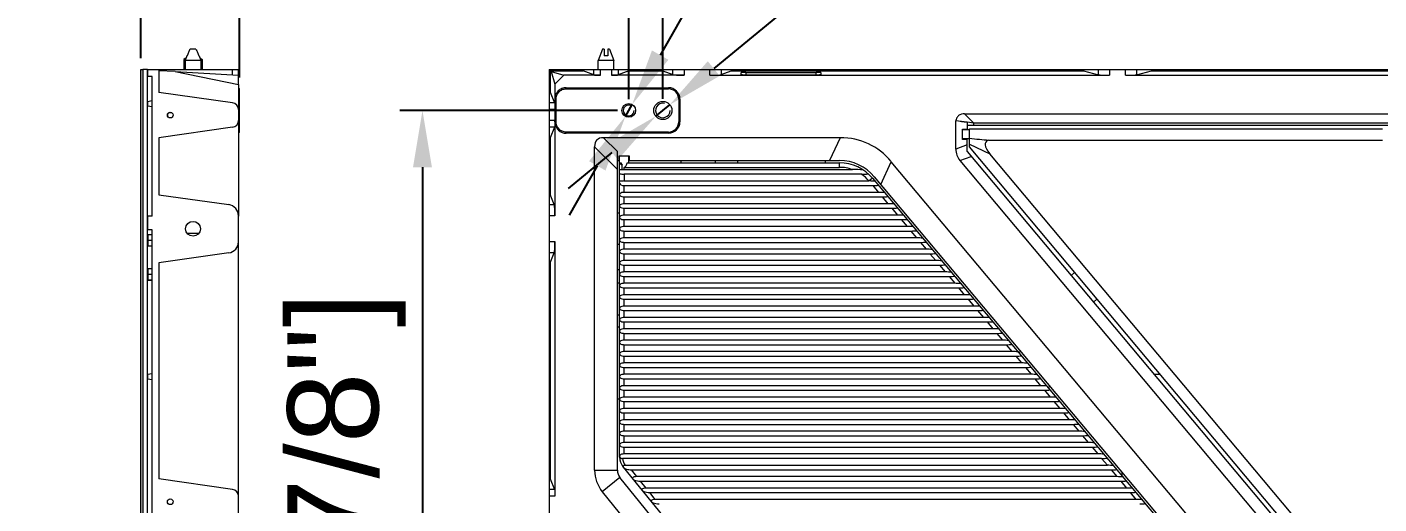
# Model space of a CAD drawing. Header units: millimetres. Extents: x 2185 to 26698, y 9658 to 17427.
# Drawn here: x 3964 to 4559, y 10947 to 11156 of the extents above; entities that cross this region are included whole.
import ezdxf

# ---------------------------------------------------------------- set-up
doc = ezdxf.new("R2010")
doc.units = ezdxf.units.MM
doc.linetypes.add('SLD-实线', pattern=[0])
doc.layers.add('文字层', color=8, linetype='SLD-实线', lineweight=15)
doc.styles.get("Standard").update_dxf_attribs({"font": 'arial.ttf'})
doc.dimstyles.new('我的A-GB-50', dxfattribs={"dimscale": 0.5, "dimtxt": 80, "dimasz": 50, "dimexe": 20, "dimexo": 10, "dimgap": 15, "dimtad": 1, "dimdec": 1, "dimzin": 9, "dimdsep": 46, "dimtxsty": 'Standard', "dimcen": 2.5, "dimadec": 0, "dimazin": 0, "dimtfac": 1, "dimtdec": 1, "dimtmove": 0, "dimatfit": 3, "dimfxl": 2, "dimarcsym": 0})

# ---------------------------------------------------------------- blocks, each defined once
blk = doc.blocks.new('76128193')
at = {"color": 7, "linetype": 'Continuous'}
for p, q in [((-3996.93, 2590.93), (-3998.93, 2585.93)), ((-3996.18, 2590.93), (-3996.93, 2590.93)), ((-3996.18, 2590.93), (-3996.18, 2587.93)), ((-3994.68, 2587.93), (-3996.18, 2587.93)), ((-3994.68, 2590.93), (-3994.68, 2587.93)), ((-3993.93, 2590.93), (-3994.68, 2590.93)), ((-3993.93, 2590.93), (-3991.93, 2585.93)), ((-4020.43, 2581.93), (-4020.43, 2041.93)), ((-4020.43, 2581.93), (-3060.43, 2581.93)), ((-4019.93, 2581.43), (-4019.93, 2571.93)), ((-4019.53, 2581.02), (-4019.93, 2581.43)), ((-4019.93, 2581.43), (-4005.43, 2581.43)), ((-4019.53, 2581.02), (-4017.93, 2575.43)), ((-4019.53, 2581.02), (-4013.93, 2579.43)), ((-4005.43, 2581.93), (-4005.43, 2581.43)), ((-4000.8, 2579.58), (-4005.43, 2581.43)), ((-4000.8, 2579.58), (-4000.8, 2581.93)), ((-3998.93, 2581.93), (-3998.93, 2585.93)), ((-3991.93, 2585.93), (-3998.93, 2585.93)), ((-3997.83, 2579.43), (-3997.83, 2581.93)), ((-3993.03, 2581.93), (-3993.03, 2579.43)), ((-3991.93, 2581.93), (-3991.93, 2585.93)), ((-3990.07, 2581.93), (-3990.07, 2579.58)), ((-3985.43, 2581.43), (-3990.07, 2579.58)), ((-3985.43, 2581.93), (-3985.43, 2581.43)), ((-3985.43, 2581.43), (-3970.43, 2581.43)), ((-3970.43, 2581.93), (-3970.43, 2581.43)), ((-3970.43, 2581.43), (-3966.05, 2579.68)), ((-3966.05, 2579.68), (-3966.05, 2581.93)), ((-3961.1, 2581.93), (-3961.1, 2579.43)), ((-3949.77, 2579.43), (-3949.77, 2581.93)), ((-3944.82, 2581.93), (-3944.82, 2579.68)), ((-3944.82, 2579.68), (-3940.43, 2581.43)), ((-3940.43, 2581.93), (-3940.43, 2581.43)), ((-3940.43, 2581.43), (-3785.43, 2581.43)), ((-3785.43, 2581.93), (-3785.43, 2581.43)), ((-3785.43, 2581.43), (-3778.78, 2579.66)), ((-3778.78, 2579.66), (-3778.78, 2581.93)), ((-3773.89, 2581.93), (-3773.89, 2579.43)), ((-3766.98, 2579.43), (-3766.98, 2581.93)), ((-3762.09, 2581.93), (-3762.09, 2579.66)), ((-3762.09, 2579.66), (-3755.43, 2581.43)), ((-3755.43, 2581.93), (-3755.43, 2581.43)), ((-3755.43, 2581.43), (-3555.43, 2581.43)), ((-4013.93, 2579.43), (-4017.93, 2575.43)), ((-4017.93, 2575.43), (-4017.93, 2568.98)), ((-3997.83, 2579.43), (-4013.93, 2579.43)), ((-3961.1, 2579.43), (-3993.03, 2579.43)), ((-3949.77, 2579.43), (-3773.89, 2579.43)), ((-3935.93, 2579.77), (-3935.93, 2580.57)), ((-3933.93, 2580.69), (-3933.93, 2579.66)), ((-3933.93, 2580.69), (-3902.93, 2580.69)), ((-3933.93, 2579.66), (-3902.93, 2579.66)), ((-3902.93, 2579.66), (-3902.93, 2580.69)), ((-3900.93, 2580.57), (-3900.93, 2579.77)), ((-3766.98, 2579.43), (-3543.89, 2579.43)), ((-4020.43, 2571.93), (-4019.93, 2571.93)), ((-4019.93, 2571.93), (-4018.08, 2567.3)), ((-4012.92, 2573.93), (-4012.92, 2573.43)), ((-4012.92, 2573.93), (-3967.93, 2573.93)), ((-4012.92, 2573.43), (-3967.93, 2573.43)), ((-3967.93, 2573.43), (-3967.93, 2573.93)), ((-4018.08, 2567.3), (-4020.43, 2567.3)), ((-4017.96, 2564.33), (-4020.43, 2564.33)), ((-4017.96, 2564.33), (-4017.95, 2559.53)), ((-4017.93, 2568.98), (-4017.93, 2564.33)), ((-4017.43, 2558.93), (-4017.43, 2568.93)), ((-3963.43, 2568.93), (-3963.43, 2558.93)), ((-3962.93, 2568.93), (-3963.43, 2568.93)), ((-3962.93, 2568.93), (-3962.93, 2558.93)), ((-4017.95, 2559.53), (-4020.43, 2559.53)), ((-4017.93, 2558.89), (-4017.94, 2559.53)), ((-4017.93, 2558.89), (-4017.93, 2558.42)), ((-4017.93, 2558.42), (-4017.93, 2517.55)), ((-3963.43, 2558.93), (-3962.93, 2558.93)), ((-3841.59, 2546.97), (-3841.59, 2559.33)), ((-3836.58, 2558.75), (-3841.54, 2559.33)), ((-3833.65, 2558.41), (-3837.67, 2562.43)), ((-3837.67, 2562.43), (-3651.21, 2562.43)), ((-3836.59, 2558.66), (-3836.59, 2555.68)), ((-3836.59, 2557.43), (-3651.21, 2557.43)), ((-3833.65, 2558.41), (-3836.58, 2558.75)), ((-3833.65, 2557.43), (-3833.65, 2558.41)), ((-3651.21, 2558.41), (-3833.65, 2558.41)), ((-4018.08, 2556.56), (-4020.43, 2556.56)), ((-4020.43, 2551.93), (-4019.93, 2551.93)), ((-4018.08, 2556.56), (-4019.93, 2551.93)), ((-4019.93, 2551.93), (-4019.93, 2526.93)), ((-4012.92, 2554.43), (-4012.92, 2553.93)), ((-3967.93, 2554.43), (-4012.92, 2554.43)), ((-3967.93, 2553.93), (-4012.92, 2553.93)), ((-3990.43, 2545.85), (-3996.51, 2551.93)), ((-3892.48, 2551.93), (-3996.51, 2551.93)), ((-3967.93, 2553.93), (-3967.93, 2554.43)), ((-3892.48, 2551.93), (-3897.14, 2541.93)), ((-3838.59, 2551.18), (-3838.59, 2555.68)), ((-3838.59, 2555.68), (-3836.59, 2555.68)), ((-3838.59, 2555.57), (-3836.59, 2555.57)), ((-3835.59, 2555.43), (-3838.59, 2555.43)), ((-3835.59, 2551.43), (-3838.59, 2551.43)), ((-3836.59, 2551.29), (-3838.59, 2551.29)), ((-3836.59, 2551.18), (-3838.59, 2551.18)), ((-3836.59, 2555.43), (-3836.59, 2555.57)), ((-3836.59, 2551.29), (-3836.59, 2551.43)), ((-3836.59, 2545.93), (-3836.59, 2551.18)), ((-3835.59, 2547.88), (-3835.59, 2555.93)), ((-3835.59, 2555.93), (-3653.88, 2555.93)), ((-4000.43, 2405.75), (-4000.43, 2548.01)), ((-4000.43, 2548.01), (-3990.43, 2538.01)), ((-3990.43, 2405.75), (-3990.43, 2545.85)), ((-3836.59, 2548.79), (-3841.59, 2546.97)), ((-3836.59, 2545.93), (-3681.84, 2361.5)), ((-3835.59, 2549.11), (-3826.55, 2544.89)), ((-3679.56, 2361.93), (-3835.59, 2547.88)), ((-3827.14, 2550.93), (-3653.88, 2550.93)), ((-3990.43, 2541.93), (-3989.43, 2541.93)), ((-3989.68, 2541.93), (-3989.68, 2543.93)), ((-3989.68, 2543.93), (-3985.18, 2543.93)), ((-3989.43, 2411.57), (-3989.43, 2543.93)), ((-3989.43, 2540.93), (-3988.37, 2539.87)), ((-3989.43, 2540.93), (-3988.76, 2540.93)), ((-3988.37, 2537.9), (-3988.37, 2539.87)), ((-3986.11, 2540.93), (-3892.75, 2540.93)), ((-3985.43, 2540.93), (-3985.43, 2543.93)), ((-3985.42, 2541.93), (-3892.75, 2541.93)), ((-3985.18, 2543.93), (-3985.18, 2541.93)), ((-3962.36, 2540.93), (-3962.36, 2541.93)), ((-3947.43, 2541.93), (-3947.43, 2540.93)), ((-3937.43, 2540.93), (-3937.43, 2541.93)), ((-3898.93, 2540.93), (-3898.93, 2541.93)), ((-3892.75, 2538.93), (-3892.75, 2540.93)), ((-3874.61, 2531.42), (-3869.95, 2541.42)), ((-3707.34, 2347.63), (-3869.95, 2541.42)), ((-3839.75, 2541.92), (-3834.75, 2543.74)), ((-3839.75, 2541.92), (-3684.94, 2357.42)), ((-3675.73, 2365.15), (-3826.55, 2544.89)), ((-3987.43, 2537.93), (-3987.43, 2538.93)), ((-3987.43, 2538.93), (-3892.75, 2538.93)), ((-3987.43, 2537.93), (-3887.01, 2537.93)), ((-3987.43, 2535.93), (-3987.43, 2532.93)), ((-3883.11, 2535.93), (-3987.43, 2535.93)), ((-3878.2, 2534.14), (-3879.64, 2532.93)), ((-3878.2, 2534.14), (-3720.78, 2346.54)), ((-3877.43, 2534.79), (-3720.01, 2347.18)), ((-3987.43, 2532.93), (-3879.79, 2532.93)), ((-3987.43, 2527.93), (-3987.43, 2530.93)), ((-3987.43, 2530.93), (-3878.11, 2530.93)), ((-3875.59, 2527.93), (-3987.43, 2527.93)), ((-3878.11, 2530.93), (-3875.59, 2527.93)), ((-4020.43, 2526.93), (-4019.93, 2526.93)), ((-4020.43, 2522.54), (-4018.18, 2522.54)), ((-4018.18, 2522.54), (-4019.93, 2526.93)), ((-3987.43, 2522.93), (-3987.43, 2525.93)), ((-3987.43, 2525.93), (-3873.92, 2525.93)), ((-3871.4, 2522.93), (-3987.43, 2522.93)), ((-3873.92, 2525.93), (-3871.4, 2522.93)), ((-4017.94, 2517.58), (-4020.43, 2517.58)), ((-3990.43, 2518.86), (-3989.43, 2518.86)), ((-3987.43, 2517.93), (-3987.43, 2520.93)), ((-3987.43, 2520.93), (-3869.72, 2520.93)), ((-3867.2, 2517.93), (-3987.43, 2517.93)), ((-3987.43, 2512.93), (-3987.43, 2515.93)), ((-3987.43, 2515.93), (-3865.53, 2515.93)), ((-3869.72, 2520.93), (-3867.2, 2517.93)), ((-3865.53, 2515.93), (-3863.01, 2512.93)), ((-3863.01, 2512.93), (-3987.43, 2512.93)), ((-3987.43, 2507.93), (-3987.43, 2510.93)), ((-3987.43, 2510.93), (-3861.33, 2510.93)), ((-3861.33, 2510.93), (-3858.81, 2507.93)), ((-4020.43, 2506.27), (-4017.93, 2506.27)), ((-4017.93, 2506.27), (-4017.93, 2394.33)), ((-3989.43, 2505), (-3990.43, 2505)), ((-3858.81, 2507.93), (-3987.43, 2507.93)), ((-3987.43, 2502.93), (-3987.43, 2505.93)), ((-3987.43, 2505.93), (-3857.13, 2505.93)), ((-3857.13, 2505.93), (-3854.62, 2502.93)), ((-4018.18, 2501.32), (-4020.43, 2501.32)), ((-4019.93, 2496.93), (-4018.18, 2501.32)), ((-3854.62, 2502.93), (-3987.43, 2502.93)), ((-3987.43, 2497.93), (-3987.43, 2500.93)), ((-3987.43, 2500.93), (-3852.94, 2500.93)), ((-3850.42, 2497.93), (-3987.43, 2497.93)), ((-3852.94, 2500.93), (-3850.42, 2497.93)), ((-4020.43, 2496.93), (-4019.93, 2496.93)), ((-4019.93, 2496.93), (-4019.93, 2401.93)), ((-3990.43, 2494.07), (-3989.43, 2494.07)), ((-3987.43, 2492.93), (-3987.43, 2495.93)), ((-3987.43, 2495.93), (-3848.74, 2495.93)), ((-3846.23, 2492.93), (-3987.43, 2492.93)), ((-3848.74, 2495.93), (-3846.23, 2492.93)), ((-3790.83, 2491.4), (-3789.32, 2492.75)), ((-3989.43, 2488.07), (-3990.43, 2488.07)), ((-3987.43, 2487.93), (-3987.43, 2490.93)), ((-3987.43, 2490.93), (-3844.55, 2490.93)), ((-3842.03, 2487.93), (-3987.43, 2487.93)), ((-3987.43, 2482.93), (-3987.43, 2485.93)), ((-3987.43, 2485.93), (-3840.35, 2485.93)), ((-3844.55, 2490.93), (-3842.03, 2487.93)), ((-3840.35, 2485.93), (-3837.84, 2482.93)), ((-3837.84, 2482.93), (-3987.43, 2482.93)), ((-3987.43, 2477.93), (-3987.43, 2480.93)), ((-3987.43, 2480.93), (-3836.16, 2480.93)), ((-3836.16, 2480.93), (-3833.64, 2477.93)), ((-3779.47, 2481), (-3781.02, 2479.7)), ((-3990.43, 2474.07), (-3989.43, 2474.07)), ((-3833.64, 2477.93), (-3987.43, 2477.93)), ((-3987.43, 2472.93), (-3987.43, 2475.93)), ((-3987.43, 2475.93), (-3831.96, 2475.93)), ((-3831.96, 2475.93), (-3829.44, 2472.93)), ((-3989.43, 2468.67), (-3990.43, 2468.67)), ((-3829.44, 2472.93), (-3987.43, 2472.93)), ((-3987.43, 2467.93), (-3987.43, 2470.93)), ((-3987.43, 2470.93), (-3827.77, 2470.93)), ((-3825.25, 2467.93), (-3987.43, 2467.93)), ((-3827.77, 2470.93), (-3825.25, 2467.93)), ((-3987.43, 2462.93), (-3987.43, 2465.93)), ((-3987.43, 2465.93), (-3823.57, 2465.93)), ((-3821.05, 2462.93), (-3987.43, 2462.93)), ((-3823.57, 2465.93), (-3821.05, 2462.93)), ((-3987.43, 2457.93), (-3987.43, 2460.93)), ((-3987.43, 2460.93), (-3819.38, 2460.93)), ((-3816.86, 2457.93), (-3987.43, 2457.93)), ((-3819.38, 2460.93), (-3816.86, 2457.93)), ((-3813.07, 2458.08), (-3813.83, 2457.44)), ((-3987.43, 2452.93), (-3987.43, 2455.93)), ((-3987.43, 2455.93), (-3815.18, 2455.93)), ((-3812.66, 2452.93), (-3987.43, 2452.93)), ((-3987.43, 2447.93), (-3987.43, 2450.93)), ((-3987.43, 2450.93), (-3810.98, 2450.93)), ((-3815.18, 2455.93), (-3812.66, 2452.93)), ((-3810.98, 2450.93), (-3808.47, 2447.93)), ((-3808.47, 2447.93), (-3987.43, 2447.93)), ((-3987.43, 2442.93), (-3987.43, 2445.93)), ((-3987.43, 2445.93), (-3806.79, 2445.93)), ((-3806.79, 2445.93), (-3804.27, 2442.93)), ((-3754.36, 2447.93), (-3751.72, 2447.93)), ((-3804.27, 2442.93), (-3987.43, 2442.93)), ((-3987.43, 2437.93), (-3987.43, 2440.93)), ((-3987.43, 2440.93), (-3802.59, 2440.93)), ((-3802.59, 2440.93), (-3800.08, 2437.93)), ((-3800.98, 2442.12), (-3800.21, 2442.76)), ((-3989.43, 2436.93), (-3990.43, 2436.93)), ((-3800.08, 2437.93), (-3987.43, 2437.93)), ((-3987.43, 2432.93), (-3987.43, 2435.93)), ((-3987.43, 2435.93), (-3798.4, 2435.93)), ((-3795.88, 2432.93), (-3987.43, 2432.93)), ((-3798.4, 2435.93), (-3795.88, 2432.93)), ((-3987.43, 2427.93), (-3987.43, 2430.93)), ((-3987.43, 2430.93), (-3794.2, 2430.93)), ((-3791.68, 2427.93), (-3987.43, 2427.93)), ((-3794.2, 2430.93), (-3791.68, 2427.93)), ((-3987.43, 2422.93), (-3987.43, 2425.93)), ((-3987.43, 2425.93), (-3790.01, 2425.93)), ((-3787.49, 2422.93), (-3987.43, 2422.93)), ((-3987.43, 2417.93), (-3987.43, 2420.93)), ((-3987.43, 2420.93), (-3785.81, 2420.93)), ((-3790.01, 2425.93), (-3787.49, 2422.93)), ((-3785.81, 2420.93), (-3783.29, 2417.93)), ((-3783.29, 2417.93), (-3987.43, 2417.93)), ((-3987.43, 2412.93), (-3987.43, 2415.93)), ((-3987.43, 2415.93), (-3781.62, 2415.93)), ((-3781.62, 2415.93), (-3779.1, 2412.93)), ((-3777.42, 2410.93), (-3988.2, 2410.93)), ((-3779.1, 2412.93), (-3987.43, 2412.93)), ((-3777.42, 2410.93), (-3774.9, 2407.93)), ((-4000.43, 2405.75), (-3990.43, 2405.75)), ((-3989.32, 2402.6), (-3997.08, 2396.29)), ((-3969.17, 2377.77), (-3989.32, 2402.6)), ((-3987.87, 2407.16), (-3966.72, 2381.11)), ((-3986.95, 2407.93), (-3774.9, 2407.93)), ((-3981.86, 2402.93), (-3984.29, 2405.93)), ((-3984.29, 2405.93), (-3773.22, 2405.93)), ((-3770.71, 2402.93), (-3981.86, 2402.93)), ((-3773.22, 2405.93), (-3770.71, 2402.93)), ((-3768.43, 2403.33), (-3768.43, 2404.89)), ((-4020.43, 2401.93), (-4019.93, 2401.93)), ((-4018.08, 2397.3), (-4020.43, 2397.3)), ((-4019.93, 2401.93), (-4018.08, 2397.3)), ((-3977.8, 2397.93), (-3980.24, 2400.93)), ((-3980.24, 2400.93), (-3769.03, 2400.93)), ((-3766.51, 2397.93), (-3977.8, 2397.93)), ((-3769.03, 2400.93), (-3766.51, 2397.93)), ((-4017.93, 2394.33), (-4020.43, 2394.33)), ((-3997.08, 2396.29), (-3981.11, 2376.62)), ((-3973.74, 2392.93), (-3976.18, 2395.93)), ((-3976.18, 2395.93), (-3764.83, 2395.93)), ((-3762.32, 2392.93), (-3973.74, 2392.93)), ((-3764.83, 2395.93), (-3762.32, 2392.93))]:
    blk.add_line(p, q, dxfattribs=at)
for centre, radius in [((-3985.43, 2563.93), 3), ((-3970.43, 2563.93), 4)]:
    blk.add_circle(centre, radius, dxfattribs=at)
for centre, radius, start, end in [((-3967.93, 2568.93), 5, 0, 89.99814), ((-3967.93, 2568.93), 4.5, 0, 89.98721), ((-3985.43, 2563.93), 2.4, 74.08959, 0), ((-3970.43, 2563.93), 3.2, 78.13535, 360), ((-3967.93, 2558.93), 5, 270.00327, 0.00229), ((-3967.93, 2558.93), 4.5, 270.00912, 0), ((-3892.75, 2521.93), 20, 40, 90), ((-3892.75, 2521.93), 19, 40, 89.99997), ((-3892.75, 2521.93), 17, 70.24993, 89.99999), ((-3892.75, 2521.93), 17, 40.32022, 55.43968), ((-3879.79, 2505.43), 27.5, 89.69312, 90.00004), ((-3982.43, 2411.57), 7, 180, 219.06353), ((-3988.2, 2412.42), 1.49, 255.38997, 269.95115), ((-3982.43, 2411.57), 5.8, 186.33561, 218.87278), ((-3985.43, 2405.75), 15, 180, 219.06353), ((-3985.43, 2405.75), 5, 180, 219.06353), ((-3770.67, 2375.86), 27.07, 84.29653, 90.07047)]:
    blk.add_arc(centre, radius, start, end, dxfattribs=at)
for centre, major_axis, ratio, start_param, end_param in [((-3997.83, 2579.6), (3, 0), 0.057143, -2.999696, -1.570796), ((-3993.03, 2579.6), (3, 0), 0.057143, -1.570796, -0.141897), ((-3961.1, 2579.72), (5, 0), 0.057143, -2.999696, -1.570796), ((-3949.77, 2579.72), (5, 0), 0.057143, -1.570796, -0.141897), ((-3933.93, 2580.57), (2, 0), 0.057143, 1.570796, 3.141593), ((-3933.93, 2579.77), (2, 0), 0.057143, -3.141593, -1.570796), ((-3902.93, 2580.57), (2, 0), 0.057143, 6.283185, 7.853982), ((-3902.93, 2579.77), (2, 0), 0.057143, -1.570796, 0), ((-3773.89, 2579.72), (5, 0), 0.057143, -2.930499, -1.570796), ((-3766.98, 2579.72), (5, 0), 0.057143, -1.570796, -0.211093), ((-3898.45, 2449.95), (-101, 101), 0.140028, -0.139123, 0.139123), ((-4235.42, 1787.08), (-355.43, -762.22), 0.178355, 3.058615, 3.22457), ((-4117.97, 2684.76), (310.21, -129.43), 0.111795, -0.382592, -0.311671), ((-3637.63, 2618.35), (203.5, 74.07), 0.184705, 3.074467, 3.208719), ((-2969.96, 2149.44), (-858.57, 400.36), 0.042224, -0.040423, 0.090304), ((-3987.43, 2546.93), (0, 8), 0.25, -3.864327, -3.63155), ((-3987.43, 2536.93), (4, 0), 0.25, -2.094395, -1.570796), ((-3987.43, 2526.93), (2, 0), 0.5, 1.570796, 4.712389), ((-3987.43, 2531.93), (4, 0), 0.25, 1.570796, 2.094395), ((-3987.43, 2531.93), (2, 0), 0.5, -3.141592, -1.570796), ((-3878.95, 2531.93), (5.29, -0.16), 0.186516, 1.21233, 1.707838), ((-3878.95, 2531.93), (5.29, -0.16), 0.186516, -1.405664, -0.882065), ((-3874.76, 2526.93), (5.29, -0.16), 0.186516, 1.21233, 1.735928), ((-3987.43, 2521.93), (2, 0), 0.5, 1.570796, 4.712389), ((-3874.76, 2526.93), (5.29, -0.16), 0.186516, -1.405664, -0.882065), ((-3870.56, 2521.93), (5.29, -0.16), 0.186516, 1.21233, 1.735928), ((-3987.43, 2516.93), (2, 0), 0.5, 1.570796, 4.712389), ((-3870.56, 2521.93), (5.29, -0.16), 0.186516, -1.405664, -0.882065), ((-3866.36, 2516.93), (5.29, -0.16), 0.186516, 1.21233, 1.735928), ((-3866.36, 2516.93), (5.29, -0.16), 0.186516, -1.405664, -0.882065), ((-3987.43, 2511.93), (2, 0), 0.5, 1.570796, 4.712389), ((-3862.17, 2511.93), (5.29, -0.16), 0.186516, 1.21233, 1.735928), ((-3862.17, 2511.93), (5.29, -0.16), 0.186516, -1.405664, -0.882065), ((-4018.22, 2506.27), (0, 5), 0.057143, -2.999696, -1.570796), ((-3987.43, 2506.93), (2, 0), 0.5, 1.570796, 4.712389), ((-3857.97, 2506.93), (5.29, -0.16), 0.186516, 1.21233, 1.735928), ((-3857.97, 2506.93), (5.29, -0.16), 0.186516, -1.405664, -0.882065), ((-3987.43, 2501.93), (2, 0), 0.5, 1.570796, 4.712389), ((-3987.43, 2496.93), (2, 0), 0.5, 1.570796, 4.712389), ((-3853.78, 2501.93), (5.29, -0.16), 0.186516, 1.21233, 1.735928), ((-3853.78, 2501.93), (5.29, -0.16), 0.186516, -1.405664, -0.882065), ((-3849.58, 2496.93), (5.29, -0.16), 0.186516, 1.21233, 1.735928), ((-3987.43, 2491.93), (2, 0), 0.5, 1.570796, 4.712389), ((-3849.58, 2496.93), (5.29, -0.16), 0.186516, -1.405664, -0.882065), ((-3845.39, 2491.93), (5.29, -0.16), 0.186516, 1.21233, 1.735928), ((-3987.43, 2486.93), (2, 0), 0.5, 1.570796, 4.712389), ((-3845.39, 2491.93), (5.29, -0.16), 0.186516, -1.405664, -0.882065), ((-3841.19, 2486.93), (5.29, -0.16), 0.186516, 1.21233, 1.735928), ((-3841.19, 2486.93), (5.29, -0.16), 0.186516, -1.405664, -0.882065), ((-3987.43, 2481.93), (2, 0), 0.5, 1.570796, 4.712389), ((-3837, 2481.93), (5.29, -0.16), 0.186516, 1.21233, 1.735928), ((-3837, 2481.93), (5.29, -0.16), 0.186516, -1.405664, -0.882065), ((-3987.43, 2476.93), (2, 0), 0.5, 1.570796, 4.712389), ((-3832.8, 2476.93), (5.29, -0.16), 0.186516, 1.21233, 1.735928), ((-3832.8, 2476.93), (5.29, -0.16), 0.186516, -1.405664, -0.882065), ((-3987.43, 2471.93), (2, 0), 0.5, 1.570796, 4.712389), ((-3987.43, 2466.93), (2, 0), 0.5, 1.570796, 4.712389), ((-3828.61, 2471.93), (5.29, -0.16), 0.186516, 1.21233, 1.735928), ((-3828.61, 2471.93), (5.29, -0.16), 0.186516, -1.405664, -0.882065), ((-3824.41, 2466.93), (5.29, -0.16), 0.186516, 1.21233, 1.735928), ((-3987.43, 2461.93), (2, 0), 0.5, 1.570796, 4.712389), ((-3824.41, 2466.93), (5.29, -0.16), 0.186516, -1.405664, -0.882065), ((-3820.21, 2461.93), (5.29, -0.16), 0.186516, 1.21233, 1.735928), ((-3987.43, 2456.93), (2, 0), 0.5, 1.570796, 4.712389), ((-3820.21, 2461.93), (5.29, -0.16), 0.186516, -1.405664, -0.882065), ((-3816.02, 2456.93), (5.29, -0.16), 0.186516, 1.21233, 1.735928), ((-3816.02, 2456.93), (5.29, -0.16), 0.186516, -1.405664, -0.882065), ((-3987.43, 2451.93), (2, 0), 0.5, 1.570796, 4.712389), ((-3811.82, 2451.93), (5.29, -0.16), 0.186516, 1.21233, 1.735928), ((-3811.82, 2451.93), (5.29, -0.16), 0.186516, -1.405664, -0.882065), ((-3987.43, 2446.93), (2, 0), 0.5, 1.570796, 4.712389), ((-3807.63, 2446.93), (5.29, -0.16), 0.186516, 1.21233, 1.735928), ((-3807.63, 2446.93), (5.29, -0.16), 0.186516, -1.405664, -0.882065), ((-3987.43, 2441.93), (2, 0), 0.5, 1.570796, 4.712389), ((-3803.43, 2441.93), (5.29, -0.16), 0.186516, 1.21233, 1.735928), ((-3803.43, 2441.93), (5.29, -0.16), 0.186516, -1.405664, -0.882065), ((-3987.43, 2436.93), (2, 0), 0.5, 1.570796, 4.712389), ((-3987.43, 2431.93), (2, 0), 0.5, 1.570796, 4.712389), ((-3799.24, 2436.93), (5.29, -0.16), 0.186516, 1.21233, 1.735928), ((-3799.24, 2436.93), (5.29, -0.16), 0.186516, -1.405664, -0.882065), ((-3795.04, 2431.93), (5.29, -0.16), 0.186516, 1.21233, 1.735928), ((-3987.43, 2426.93), (2, 0), 0.5, 1.570796, 4.712389), ((-3795.04, 2431.93), (5.29, -0.16), 0.186516, -1.405664, -0.882065), ((-3790.85, 2426.93), (5.29, -0.16), 0.186516, 1.21233, 1.735928), ((-3987.43, 2421.93), (2, 0), 0.5, 1.570796, 4.712389), ((-3790.85, 2426.93), (5.29, -0.16), 0.186516, -1.405664, -0.882065), ((-3786.65, 2421.93), (5.29, -0.16), 0.186516, 1.21233, 1.735928), ((-3786.65, 2421.93), (5.29, -0.16), 0.186516, -1.405664, -0.882065), ((-3987.43, 2416.93), (2, 0), 0.5, 1.570796, 4.712389), ((-3782.45, 2416.93), (5.29, -0.16), 0.186516, 1.21233, 1.735928), ((-3782.45, 2416.93), (5.29, -0.16), 0.186516, -1.405664, -0.882065), ((-3778.26, 2411.93), (5.29, -0.16), 0.186516, 1.21233, 1.735928), ((-3778.26, 2411.93), (5.29, -0.16), 0.186516, -1.405664, -0.882065), ((-3985.11, 2406.93), (2.7, -0.34), 0.348244, 3.490993, 5.06179), ((-3981.05, 2401.93), (2.7, -0.34), 0.348244, 1.920197, 5.06179), ((-3774.06, 2406.93), (5.29, -0.16), 0.186516, 1.21233, 1.735928), ((-3976.99, 2396.93), (2.7, -0.34), 0.348244, 1.920197, 5.06179), ((-3769.87, 2401.93), (5.29, -0.16), 0.186516, -1.405664, -0.882065), ((-3765.67, 2396.93), (5.29, -0.16), 0.186516, 1.21233, 1.735928), ((-3972.93, 2391.93), (2.7, -0.34), 0.348244, 1.920197, 5.06179), ((-3765.67, 2396.93), (5.29, -0.16), 0.186516, -1.405664, -0.882065), ((-3761.48, 2391.93), (5.29, -0.16), 0.186516, 1.21233, 1.735928), ((-3761.48, 2391.93), (5.29, -0.16), 0.186516, -1.405664, -0.882065)]:
    blk.add_ellipse(centre, major_axis=major_axis, ratio=ratio, start_param=start_param, end_param=end_param, dxfattribs=at)
for points, knots in [([(-4012.92, 2573.93), (-4013.57, 2573.93), (-4014.88, 2573.68), (-4016.55, 2572.59), (-4017.68, 2570.95), (-4017.93, 2569.64), (-4017.94, 2568.99)], [0, 0, 0, 0, 0.250073, 0.500112, 0.750096, 1, 1, 1, 1]), ([(-4017.43, 2568.93), (-4017.43, 2569.51), (-4017.19, 2570.7), (-4016.19, 2572.19), (-4014.69, 2573.2), (-4013.51, 2573.43), (-4012.92, 2573.43)], [0, 0, 0, 0, 0.250025, 0.499999, 0.749974, 1, 1, 1, 1]), ([(-4017.93, 2558.42), (-4017.8, 2557.22), (-4016.63, 2554.84), (-4014.13, 2553.93), (-4012.92, 2553.93)], [0, 0, 0, 0, 0.499963, 1, 1, 1, 1]), ([(-4012.92, 2554.43), (-4013.51, 2554.43), (-4014.69, 2554.67), (-4016.19, 2555.67), (-4017.19, 2557.16), (-4017.43, 2558.35), (-4017.43, 2558.93)], [0, 0, 0, 0, 0.250026, 0.5, 0.749975, 1, 1, 1, 1]), ([(-3837.67, 2562.43), (-3838.59, 2562.43), (-3840.12, 2562.16), (-3841.15, 2560.81), (-3841.45, 2559.92), (-3841.55, 2559.46), (-3841.58, 2559.23)], [0, 0, 0, 0, 0.496735, 0.747296, 0.873676, 1, 1, 1, 1]), ([(-3987.43, 2538.93), (-3987.33, 2538.93), (-3987.11, 2539.01), (-3986.81, 2539.3), (-3986.42, 2539.93), (-3986.22, 2540.53), (-3986.11, 2540.93)], [0, 0, 0, 0, 0.127121, 0.253182, 0.502891, 1, 1, 1, 1]), ([(-3988.37, 2537.9), (-3988.3, 2537.91), (-3987.99, 2537.94), (-3987.67, 2537.93), (-3987.43, 2537.93)], [0, 0, 0, 0, 0.236419, 1, 1, 1, 1]), ([(-4017.93, 2517.55), (-4017.93, 2518.14), (-4017.94, 2519.24), (-4017.99, 2520.72), (-4018.05, 2521.73), (-4018.12, 2522.29), (-4018.15, 2522.48), (-4018.18, 2522.54)], [0, 0, 0, 0, 0.351997, 0.660205, 0.885476, 0.957702, 1, 1, 1, 1]), ([(-3987.43, 2412.93), (-3987.63, 2412.93), (-3988.03, 2412.9), (-3988.76, 2412.74), (-3989.44, 2412.32), (-3989.43, 2411.93)], [0, 0, 0, 0, 0.250263, 0.501732, 1, 1, 1, 1]), ([(-3989.44, 2411.92), (-3989.44, 2411.74), (-3989.31, 2411.41), (-3989.05, 2411.19), (-3988.92, 2411.12)], [0, 0, 0, 0, 0.527969, 1, 1, 1, 1]), ([(-3986.95, 2407.93), (-3987.07, 2407.93), (-3987.31, 2407.91), (-3987.59, 2407.82), (-3987.78, 2407.68), (-3987.9, 2407.46), (-3987.89, 2407.24), (-3987.83, 2407.12)], [0, 0, 0, 0, 0.248972, 0.486619, 0.603629, 0.723953, 1, 1, 1, 1])]:
    blk.add_open_spline(points, degree=3, knots=knots, dxfattribs=at)
for points in [[(-4017.95, 2568.98), (-4017.78, 2568.93), (-4017.6, 2568.96), (-4017.43, 2568.93)], [(-4017.93, 2558.89), (-4017.77, 2558.93), (-4017.6, 2558.91), (-4017.43, 2558.93)], [(-3836.59, 2558.66), (-3838.25, 2558.89), (-3839.92, 2559.12), (-3841.59, 2559.33)], [(-3988.37, 2537.9), (-3988.73, 2537.88), (-3989.08, 2537.85), (-3989.43, 2537.8)], [(-3882.3, 2537.8), (-3883.87, 2537.91), (-3885.44, 2537.93), (-3887.01, 2537.93)], [(-3883.11, 2535.93), (-3882.09, 2535.93), (-3881.07, 2535.96), (-3880.05, 2536.06)], [(-3988.92, 2411.12), (-3988.81, 2411.06), (-3988.69, 2411.01), (-3988.57, 2410.98)], [(-3773.22, 2405.93), (-3772.39, 2405.93), (-3771.55, 2405.96), (-3770.73, 2406.06)]]:
    blk.add_open_spline(points, degree=3, dxfattribs=at)
blk = doc.blocks.new('76130100')
at = {"color": 2, "linetype": 'Continuous'}
for p, q in [((-4226.95, 2587.91), (-4227.75, 2585.91)), ((-4226.85, 2587.91), (-4226.95, 2587.91)), ((-4222.95, 2590.91), (-4225.55, 2590.91)), ((-4221.55, 2587.91), (-4221.66, 2587.91)), ((-4221.55, 2587.91), (-4220.75, 2585.91)), ((-4244.25, 2581.88), (-4239.25, 2581.88)), ((-4244.25, 2581.88), (-4244.25, 2578.88)), ((-4239.25, 2581.88), (-4206.83, 2581.88)), ((-4239.25, 2581.88), (-4239.25, 2571.88)), ((-4232.16, 2580.98), (-4239.25, 2581.38)), ((-4232.16, 2580.98), (-4204.25, 2579.38)), ((-4232.16, 2580.98), (-4204.25, 2575.38)), ((-4227.75, 2586.77), (-4228.25, 2586.27)), ((-4227.61, 2586.27), (-4228.25, 2586.27)), ((-4228.25, 2586.27), (-4228.25, 2581.88)), ((-4227.41, 2586.77), (-4227.75, 2586.77)), ((-4220.75, 2585.91), (-4227.75, 2585.91)), ((-4227.75, 2585.91), (-4227.75, 2581.88)), ((-4220.75, 2586.77), (-4221.1, 2586.77)), ((-4220.25, 2586.27), (-4220.9, 2586.27)), ((-4220.75, 2586.77), (-4220.25, 2586.27)), ((-4220.75, 2585.91), (-4220.75, 2581.88)), ((-4220.25, 2586.27), (-4220.25, 2581.88)), ((-4206.83, 2581.88), (-4204.25, 2581.88)), ((-4206.83, 2579.53), (-4206.83, 2581.88)), ((-4204.25, 2575.38), (-4204.25, 2581.88)), ((-4242.25, 2578.88), (-4244.25, 2578.88)), ((-4242.25, 2517.38), (-4242.25, 2578.88)), ((-4204.25, 2575.38), (-4204.24, 2568.93)), ((-4206.83, 2567.25), (-4239.25, 2571.88)), ((-4204.25, 2573.88), (-4203.75, 2573.38)), ((-4203.75, 2554.38), (-4203.75, 2573.38)), ((-4244.25, 2567.92), (-4242.25, 2568.27)), ((-4244.25, 2567.92), (-4244.25, 2565.84)), ((-4242.25, 2565.49), (-4244.25, 2565.84)), ((-4204.25, 2564.28), (-4204.25, 2559.48)), ((-4235.25, 2561.17), (-4235.25, 2562.59)), ((-4233.54, 2562.88), (-4234.96, 2562.88)), ((-4204.25, 2558.37), (-4204.25, 2517.5)), ((-4203.92, 2558.87), (-4203.75, 2558.88)), ((-4206.83, 2556.51), (-4239.25, 2551.88)), ((-4239.25, 2551.88), (-4239.25, 2526.88)), ((-4203.75, 2554.38), (-4204.25, 2553.88)), ((-4204.25, 2553.88), (-4203.75, 2554.38)), ((-4203.75, 2554.36), (-4204.25, 2553.86)), ((-4204.25, 2553.86), (-4203.75, 2554.36)), ((-4203.75, 2554.36), (-4203.75, 2554.36)), ((-4239.25, 2526.88), (-4208.55, 2522.5)), ((-4242.25, 2517.38), (-4244.25, 2517.38)), ((-4244.25, 2517.38), (-4244.25, 2511.38)), ((-4204.25, 2361.88), (-4204.25, 2517.54)), ((-4242.25, 2511.38), (-4244.25, 2511.38)), ((-4242.25, 2382.38), (-4242.25, 2511.38)), ((-4221.81, 2509.87), (-4226.7, 2509.87)), ((-4244.25, 2509.03), (-4244.14, 2509.37)), ((-4244.25, 2509.03), (-4244.25, 2504.7)), ((-4244.25, 2504.7), (-4244.14, 2504.37)), ((-4244.14, 2509.37), (-4242.25, 2509.37)), ((-4244.14, 2504.37), (-4242.25, 2504.37)), ((-4244, 2506.87), (-4242.25, 2506.87)), ((-4208.55, 2501.27), (-4239.25, 2496.88)), ((-4244.25, 2494.04), (-4244.14, 2494.38)), ((-4244.25, 2494.04), (-4244.25, 2489.7)), ((-4244.14, 2494.38), (-4242.25, 2494.38)), ((-4244, 2491.88), (-4242.25, 2491.88)), ((-4239.25, 2496.88), (-4239.25, 2401.88)), ((-4244.25, 2489.71), (-4244.14, 2489.38)), ((-4244.25, 2489.7), (-4244.14, 2489.36)), ((-4244.14, 2489.38), (-4242.25, 2489.38)), ((-4244.14, 2489.36), (-4242.25, 2489.36)), ((-4244, 2489.38), (-4244, 2489.36)), ((-4244, 2489.38), (-4244, 2489.36)), ((-4244.25, 2447.92), (-4242.25, 2448.27)), ((-4244.25, 2447.92), (-4244.25, 2445.84)), ((-4242.25, 2445.49), (-4244.25, 2445.84)), ((-4206.83, 2397.25), (-4239.25, 2401.88))]:
    blk.add_line(p, q, dxfattribs=at)
for centre, radius in [((-4234.25, 2561.88), 1.25), ((-4224.25, 2511.88), 3.25), ((-4234.25, 2391.88), 1.25)]:
    blk.add_circle(centre, radius, dxfattribs=at)
for centre, radius, start, end in [((-4207.25, 2564.28), 3, 0, 81.8699), ((-4207.25, 2559.48), 3, 278.1301, 0), ((-4209.25, 2517.55), 5, 359.92563, 81.8699), ((-4209.25, 2506.22), 5, 278.1301, 359.99998), ((-4207.25, 2394.28), 3, 0, 81.8699)]:
    blk.add_arc(centre, radius, start, end, dxfattribs=at)
for points, knots in [([(-4225.55, 2590.91), (-4225.67, 2590.66), (-4225.89, 2590.16), (-4226.32, 2589.16), (-4226.64, 2588.41), (-4226.85, 2587.91)], [0, 0, 0, 0, 0.249999, 0.499999, 1, 1, 1, 1]), ([(-4222.95, 2590.91), (-4222.84, 2590.66), (-4222.62, 2590.16), (-4222.18, 2589.16), (-4221.87, 2588.41), (-4221.66, 2587.91)], [0, 0, 0, 0, 0.249999, 0.499999, 1, 1, 1, 1]), ([(-4204.24, 2568.93), (-4204.24, 2568.15), (-4204.19, 2566.6), (-4204.25, 2565.05), (-4204.25, 2564.28)], [0, 0, 0, 0, 0.500001, 1, 1, 1, 1]), ([(-4244, 2509.37), (-4244.04, 2509.16), (-4244.11, 2508.75), (-4244.15, 2508.12), (-4244.11, 2507.49), (-4244.04, 2507.08), (-4244, 2506.87)], [0, 0, 0, 0, 0.250345, 0.5, 0.749655, 1, 1, 1, 1]), ([(-4244, 2506.87), (-4244.04, 2506.66), (-4244.11, 2506.25), (-4244.15, 2505.62), (-4244.11, 2504.99), (-4244.04, 2504.58), (-4244, 2504.37)], [0, 0, 0, 0, 0.250345, 0.5, 0.749655, 1, 1, 1, 1]), ([(-4244, 2494.38), (-4244.04, 2494.17), (-4244.11, 2493.75), (-4244.15, 2493.13), (-4244.11, 2492.5), (-4244.04, 2492.08), (-4244, 2491.88)], [0, 0, 0, 0, 0.250345, 0.5, 0.749655, 1, 1, 1, 1]), ([(-4244, 2491.88), (-4244.04, 2491.67), (-4244.11, 2491.25), (-4244.15, 2490.63), (-4244.11, 2490), (-4244.04, 2489.58), (-4244, 2489.38)], [0, 0, 0, 0, 0.250345, 0.5, 0.749655, 1, 1, 1, 1])]:
    blk.add_open_spline(points, degree=3, knots=knots, dxfattribs=at)
for points in [[(-4204.24, 2568.93), (-4204.08, 2568.89), (-4203.91, 2568.91), (-4203.75, 2568.88)], [(-4204.27, 2558.84), (-4204.25, 2558.76), (-4204.23, 2558.68), (-4204.23, 2558.6)], [(-4204.23, 2558.6), (-4204.23, 2558.52), (-4204.24, 2558.45), (-4204.25, 2558.37)], [(-4204.22, 2558.84), (-4204.13, 2558.87), (-4204.02, 2558.86), (-4203.92, 2558.87)]]:
    blk.add_open_spline(points, degree=3, dxfattribs=at)
blk = doc.blocks.new('IM-2')
at = {"color": 4, "lineweight": 5}
for p, q in [((1381.67, 4077.37), (1379.67, 4077.37)), ((1379.67, 4077.37), (1379.67, 3807.37)), ((1381.67, 3807.37), (1381.67, 4077.37))]:
    blk.add_line(p, q, dxfattribs=at)
blk = doc.blocks.new('*D118')
at = {"color": 0, "lineweight": -2, "transparency": 16777216}
for p, q in [((4379.61, 11231.45), (4266.29, 11138.2)), ((4240.81, 11117.23), (4246.99, 11122.32)), ((4221.51, 11101.35), (4202.2, 11085.46))]:
    blk.add_line(p, q, dxfattribs=at)
at = {"color": 0, "transparency": 16777216}
for points in [[(4263.65, 11141.42), (4268.94, 11134.99), (4246.99, 11122.32)], [(4218.86, 11104.57), (4224.15, 11098.13), (4240.81, 11117.23)]]:
    blk.add_solid(points, dxfattribs=at)
at = {"layer": 'Defpoints', "color": 0, "transparency": 16777216}
for p in [(4246.99, 11122.32), (4240.81, 11117.23)]:
    blk.add_point(p, dxfattribs=at)
at = {"color": 0, "lineweight": 5, "transparency": 16777216, "insert": (4328.65, 11225.68), "char_height": 40, "attachment_point": 5, "rotation": 39.45041}
blk.add_mtext('M8', dxfattribs=at)
blk = doc.blocks.new('*D119')
at = {"color": 0, "lineweight": -2, "transparency": 16777216}
for p, q in [((4316.76, 11274.42), (4242.73, 11144.12)), ((4227.42, 11117.17), (4230.38, 11122.38)), ((4215.07, 11095.43), (4202.72, 11073.69))]:
    blk.add_line(p, q, dxfattribs=at)
at = {"color": 0, "transparency": 16777216}
for points in [[(4239.11, 11146.18), (4246.35, 11142.06), (4230.38, 11122.38)], [(4211.45, 11097.49), (4218.69, 11093.37), (4227.42, 11117.17)]]:
    blk.add_solid(points, dxfattribs=at)
at = {"layer": 'Defpoints', "color": 0, "transparency": 16777216}
for p in [(4230.38, 11122.38), (4227.42, 11117.17)]:
    blk.add_point(p, dxfattribs=at)
at = {"color": 0, "lineweight": 5, "transparency": 16777216, "insert": (4271.26, 11250.87), "char_height": 40, "attachment_point": 5, "rotation": 60.39903}
blk.add_mtext('M6', dxfattribs=at)
blk = doc.blocks.new('*D120')
at = {"color": 0, "lineweight": -2, "transparency": 16777216}
for p, q in [((4243.9, 11124.87), (4243.91, 11192.03)), ((5103.9, 11124.78), (5103.91, 11191.94)), ((4268.91, 11182.03), (5078.91, 11181.95))]:
    blk.add_line(p, q, dxfattribs=at)
at = {"color": 0, "transparency": 16777216}
for points in [[(4268.91, 11186.2), (4268.91, 11177.86), (4243.91, 11182.03)], [(5078.91, 11186.11), (5078.91, 11177.78), (5103.91, 11181.94)]]:
    blk.add_solid(points, dxfattribs=at)
at = {"layer": 'Defpoints', "color": 0, "transparency": 16777216}
for p in [(5103.91, 11181.94), (4243.9, 11119.87), (5103.9, 11119.78)]:
    blk.add_point(p, dxfattribs=at)
at = {"color": 0, "lineweight": 5, "transparency": 16777216, "insert": (4673.91, 11215.38), "char_height": 40, "attachment_point": 5, "rotation": 359.994}
blk.add_mtext('860 [2\'-9 7/8"]', dxfattribs=at)
blk = doc.blocks.new('*D107')
at = {"color": 0, "lineweight": -2, "transparency": 16777216}
for p, q in [((4223.9, 11119.78), (4128.17, 11119.78)), ((4138.17, 11094.78), (4138.17, 10640.78)), ((4223.9, 10615.78), (4128.17, 10615.78))]:
    blk.add_line(p, q, dxfattribs=at)
at = {"color": 0, "transparency": 16777216}
for points in [[(4134, 11094.78), (4142.34, 11094.78), (4138.17, 11119.78)], [(4134, 10640.78), (4142.34, 10640.78), (4138.17, 10615.78)]]:
    blk.add_solid(points, dxfattribs=at)
at = {"layer": 'Defpoints', "color": 0, "transparency": 16777216}
for p in [(4228.9, 11119.78), (4138.17, 10615.78), (4228.9, 10615.78)]:
    blk.add_point(p, dxfattribs=at)
at = {"color": 0, "lineweight": 5, "transparency": 16777216, "insert": (4104.78, 10867.78), "char_height": 40, "attachment_point": 5, "rotation": 90}
blk.add_mtext('504 [1\'-7 7/8"]', dxfattribs=at)
blk = doc.blocks.new('*D121')
at = {"color": 0, "lineweight": -2, "transparency": 16777216}
for p, q in [((4228.9, 11124.78), (4228.9, 11343.22)), ((5118.9, 11124.78), (5118.9, 11343.22)), ((4253.9, 11333.22), (5093.9, 11333.22))]:
    blk.add_line(p, q, dxfattribs=at)
at = {"color": 0, "transparency": 16777216}
for points in [[(4253.9, 11337.39), (4253.9, 11329.06), (4228.9, 11333.22)], [(5093.9, 11337.39), (5093.9, 11329.06), (5118.9, 11333.22)]]:
    blk.add_solid(points, dxfattribs=at)
at = {"layer": 'Defpoints', "color": 0, "transparency": 16777216}
for p in [(5118.9, 11333.22), (4228.9, 11119.78), (5118.9, 11119.78)]:
    blk.add_point(p, dxfattribs=at)
at = {"color": 0, "lineweight": 5, "transparency": 16777216, "insert": (4675.79, 11366.36), "char_height": 40, "attachment_point": 5}
blk.add_mtext('890 [2\'-11"]', dxfattribs=at)
blk = doc.blocks.new('*D122')
at = {"color": 0, "lineweight": -2, "transparency": 16777216}
for p, q in [((4014.23, 11142.75), (4014.23, 11401.05)), ((4057.73, 11134.25), (4057.73, 11401.05)), ((3989.23, 11391.05), (3964.23, 11391.05)), ((4014.23, 11391.05), (4057.73, 11391.05)), ((4082.73, 11391.05), (4417.84, 11391.05))]:
    blk.add_line(p, q, dxfattribs=at)
at = {"color": 0, "transparency": 16777216}
for points in [[(3989.23, 11395.22), (3989.23, 11386.88), (4014.23, 11391.05)], [(4082.73, 11395.22), (4082.73, 11386.88), (4057.73, 11391.05)]]:
    blk.add_solid(points, dxfattribs=at)
at = {"layer": 'Defpoints', "color": 0, "transparency": 16777216}
for p in [(4014.23, 11391.05), (4014.23, 11137.75), (4057.73, 11129.25)]:
    blk.add_point(p, dxfattribs=at)
at = {"color": 0, "lineweight": 5, "transparency": 16777216, "insert": (4262.79, 11424.44), "char_height": 40, "attachment_point": 5}
blk.add_mtext('43.5 [1 3/4"]', dxfattribs=at)
blk = doc.blocks.new('8755')
at = {"lineweight": 5}
h = blk.add_hatch(color=6, dxfattribs=at)
h.dxf.hatch_style = 1
h.paths.add_polyline_path([(1416.96, -4357.34), (1417.96, -4357.34), (1417.96, -4627.34), (1416.96, -4627.34)])
at = {"color": 6, "lineweight": 5}
blk.add_lwpolyline([(1416.96, -4357.34), (1417.96, -4357.34), (1417.96, -4627.34), (1416.96, -4627.34)], close=True, dxfattribs=at)

msp = doc.modelspace()

# ---------------------------------------------------------------- block references
at = {"color": 4, "lineweight": 5}
for name, p in [('8755', (2597.267, 15495.087)), ('IM-2', (2635.562, 7060.384))]:
    msp.add_blockref(name, p, dxfattribs=at)
at = {"layer": '文字层'}
for name, p in [('76130100', (8261.48, 8555.87)), ('76128193', (8214.333, 8555.845))]:
    msp.add_blockref(name, p, dxfattribs=at)

# ---------------------------------------------------------------- dimensions: what is measured, and where the dimension line sits
at = {"lineweight": 5}
for base, p1, p2, picture, middle in [((4014.227, 11391.051), (4057.727, 11129.252), (4014.227, 11137.752), '*D122', (4262.785, 11391.051)), ((5118.9, 11333.223), (4228.9, 11119.776), (5118.9, 11119.776), '*D121', (4675.788, 11333.223))]:
    dim = msp.add_linear_dim(base=base, p1=p1, p2=p2, dimstyle='我的A-GB-50', dxfattribs=at)
    dim.commit()
    dim.dimension.update_dxf_attribs({"geometry": picture, "text_midpoint": middle, "dimtype": 160})
dim = msp.add_aligned_dim(p1=(4243.9, 11119.866), p2=(5103.9, 11119.776), distance=62.167, dimstyle='我的A-GB-50', dxfattribs=at)
dim.commit()
dim.dimension.update_dxf_attribs({"geometry": '*D120', "text_midpoint": (4673.91, 11215.381)})
for p1, p2, text, picture, middle in [((4227.418, 11117.167), (4230.381, 11122.384), 'M6', '*D119', (4295.536, 11237.073)), ((4240.811, 11117.234), (4246.988, 11122.317), 'M8', '*D118', (4346.394, 11204.117))]:
    dim = msp.add_diameter_dim_2p(p1=p1, p2=p2, text=text, dimstyle='我的A-GB-50', dxfattribs=at)
    dim.commit()
    dim.dimension.update_dxf_attribs({"geometry": picture, "text_midpoint": middle, "dimtype": 163})
dim = msp.add_linear_dim(base=(4138.17, 10615.776), p1=(4228.9, 11119.776), p2=(4228.9, 10615.776), angle=90, dimstyle='我的A-GB-50', dxfattribs=at)
dim.commit()
dim.dimension.update_dxf_attribs({"geometry": '*D107', "text_midpoint": (4138.17, 10867.776), "dimtype": 160})

doc.saveas('drawing.dxf')
